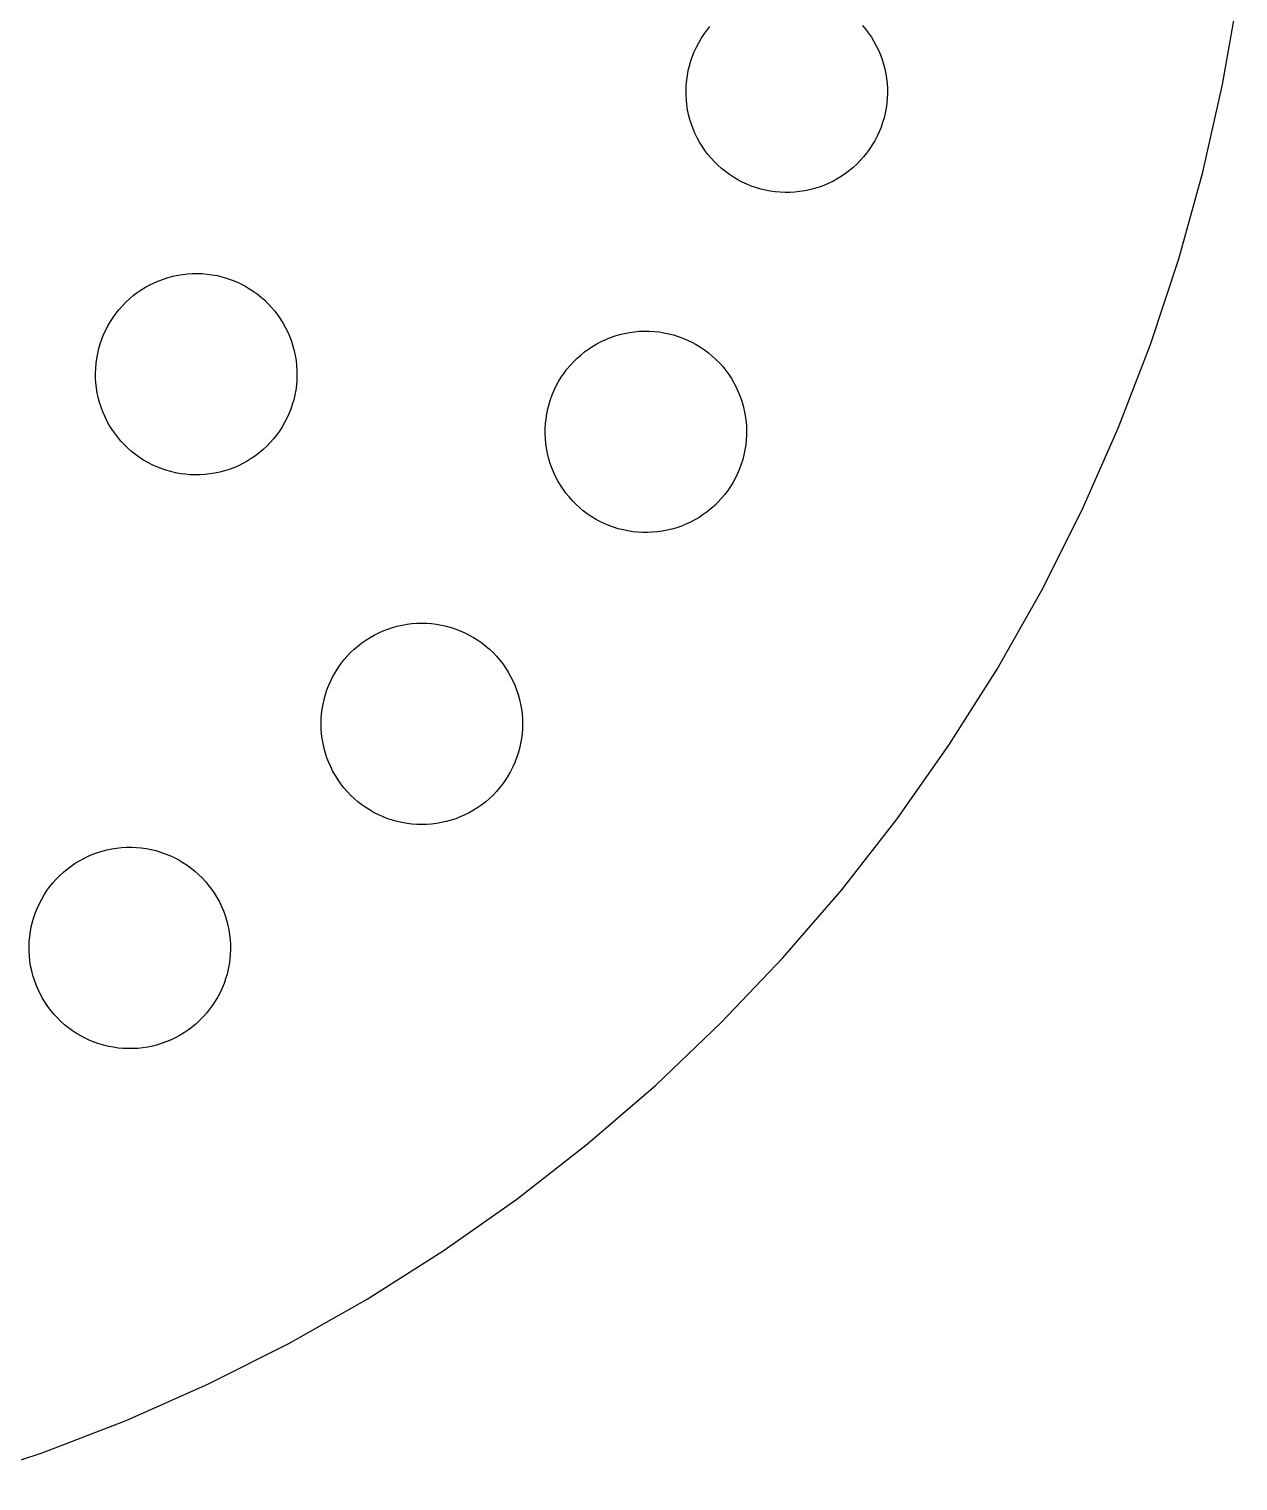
# Model space of a CAD drawing. Header units: metres. Extents: x -91 to 91, y -91 to 91.
# Drawn here: x 30 to 90, y -87.1 to -15 of the extents above; entities that cross this region are included whole.
import ezdxf

# ---------------------------------------------------------------- set-up
doc = ezdxf.new("R2010")
doc.units = ezdxf.units.M

msp = doc.modelspace()

# ---------------------------------------------------------------- linework, layer by layer
for p, q in [((89.2514, -17.7532), (90.0151, -13.3525)), ((63.5035, -15.2718), (63.648, -15.0735)), ((63.648, -15.0735), (63.8022, -14.8825)), ((71.374, -14.8206), (71.5312, -15.009)), ((71.5312, -15.009), (71.679, -15.2049)), ((63.1304, -15.9059), (63.2444, -15.6885)), ((63.2444, -15.6885), (63.3688, -15.477)), ((63.3688, -15.477), (63.5035, -15.2718)), ((71.679, -15.2049), (71.817, -15.4079)), ((71.817, -15.4079), (71.9449, -15.6173)), ((71.9449, -15.6173), (72.0624, -15.8328)), ((72.0624, -15.8328), (72.1691, -16.0538)), ((62.8545, -16.5878), (62.9353, -16.3561)), ((62.9353, -16.3561), (63.0273, -16.1286)), ((63.0273, -16.1286), (63.1304, -15.9059)), ((72.1691, -16.0538), (72.2649, -16.2797)), ((72.2649, -16.2797), (72.3495, -16.5101)), ((72.3495, -16.5101), (72.4226, -16.7444)), ((62.6816, -17.3028), (62.7275, -17.0618)), ((62.7275, -17.0618), (62.7852, -16.8232)), ((62.7852, -16.8232), (62.8545, -16.5878)), ((72.4226, -16.7444), (72.4842, -16.9819)), ((72.4842, -16.9819), (72.534, -17.2222)), ((72.534, -17.2222), (72.572, -17.4647)), ((62.6155, -18.0355), (62.6255, -17.7903)), ((62.6255, -17.7903), (62.6476, -17.5459)), ((62.6476, -17.5459), (62.6816, -17.3028)), ((72.572, -17.4647), (72.5981, -17.7087)), ((72.5981, -17.7087), (72.6121, -17.9537)), ((72.6121, -17.9537), (72.6141, -18.1991)), ((88.2728, -22.1112), (89.2514, -17.7532)), ((62.6175, -18.2809), (62.6155, -18.0355)), ((62.6315, -18.5259), (62.6175, -18.2809)), ((62.6576, -18.77), (62.6315, -18.5259)), ((72.582, -18.6888), (72.548, -18.9318)), ((72.6041, -18.4443), (72.582, -18.6888)), ((72.6141, -18.1991), (72.6041, -18.4443)), ((62.6956, -19.0124), (62.6576, -18.77)), ((62.7454, -19.2527), (62.6956, -19.0124)), ((62.807, -19.4903), (62.7454, -19.2527)), ((72.4444, -19.4114), (72.3751, -19.6468)), ((72.5021, -19.1729), (72.4444, -19.4114)), ((72.548, -18.9318), (72.5021, -19.1729)), ((62.8801, -19.7245), (62.807, -19.4903)), ((62.9647, -19.9549), (62.8801, -19.7245)), ((63.0605, -20.1809), (62.9647, -19.9549)), ((63.1672, -20.4018), (63.0605, -20.1809)), ((72.2023, -20.1061), (72.0992, -20.3288)), ((72.2943, -19.8786), (72.2023, -20.1061)), ((72.3751, -19.6468), (72.2943, -19.8786)), ((63.2847, -20.6173), (63.1672, -20.4018)), ((63.4126, -20.8268), (63.2847, -20.6173)), ((63.5506, -21.0297), (63.4126, -20.8268)), ((71.8608, -20.7577), (71.7261, -20.9628)), ((71.9852, -20.5461), (71.8608, -20.7577)), ((72.0992, -20.3288), (71.9852, -20.5461)), ((63.6984, -21.2256), (63.5506, -21.0297)), ((63.8556, -21.414), (63.6984, -21.2256)), ((64.0219, -21.5945), (63.8556, -21.414)), ((64.1968, -21.7666), (64.0219, -21.5945)), ((71.2641, -21.5353), (71.092, -21.7102)), ((71.4274, -21.3521), (71.2641, -21.5353)), ((71.5816, -21.1611), (71.4274, -21.3521)), ((71.7261, -20.9628), (71.5816, -21.1611)), ((64.38, -21.93), (64.1968, -21.7666)), ((64.571, -22.0841), (64.38, -21.93)), ((64.7693, -22.2287), (64.571, -22.0841)), ((64.9745, -22.3633), (64.7693, -22.2287)), ((70.3243, -22.3196), (70.1148, -22.4474)), ((70.5272, -22.1816), (70.3243, -22.3196)), ((70.7231, -22.0338), (70.5272, -22.1816)), ((70.9115, -21.8765), (70.7231, -22.0338)), ((71.092, -21.7102), (70.9115, -21.8765)), ((87.0816, -26.4159), (88.2728, -22.1112)), ((65.186, -22.4878), (64.9745, -22.3633)), ((65.4034, -22.6017), (65.186, -22.4878)), ((65.6261, -22.7048), (65.4034, -22.6017)), ((65.8535, -22.7969), (65.6261, -22.7048)), ((66.0853, -22.8776), (65.8535, -22.7969)), ((66.3207, -22.947), (66.0853, -22.8776)), ((66.5592, -23.0046), (66.3207, -22.947)), ((66.8003, -23.0505), (66.5592, -23.0046)), ((67.0434, -23.0846), (66.8003, -23.0505)), ((68.5099, -23.0366), (68.2674, -23.0746)), ((68.7502, -22.9867), (68.5099, -23.0366)), ((68.9877, -22.9251), (68.7502, -22.9867)), ((69.222, -22.852), (68.9877, -22.9251)), ((69.4524, -22.7674), (69.222, -22.852)), ((69.6783, -22.6716), (69.4524, -22.7674)), ((69.8993, -22.5649), (69.6783, -22.6716)), ((70.1148, -22.4474), (69.8993, -22.5649)), ((67.2878, -23.1066), (67.0434, -23.0846)), ((67.533, -23.1167), (67.2878, -23.1066)), ((67.7784, -23.1147), (67.533, -23.1167)), ((68.0234, -23.1006), (67.7784, -23.1147)), ((68.2674, -23.0746), (68.0234, -23.1006)), ((85.6805, -30.657), (87.0816, -26.4159)), ((36.6692, -27.4136), (36.9031, -27.3391)), ((36.9031, -27.3391), (37.1403, -27.2763)), ((37.1403, -27.2763), (37.3803, -27.2251)), ((37.3803, -27.2251), (37.6226, -27.1858)), ((37.6226, -27.1858), (37.8664, -27.1584)), ((37.8664, -27.1584), (38.1114, -27.143)), ((38.1114, -27.143), (38.3568, -27.1397)), ((38.3568, -27.1397), (38.602, -27.1484)), ((38.602, -27.1484), (38.8465, -27.1691)), ((38.8465, -27.1691), (39.0898, -27.2018)), ((39.0898, -27.2018), (39.3311, -27.2464)), ((39.3311, -27.2464), (39.5699, -27.3028)), ((39.5699, -27.3028), (39.8057, -27.3708)), ((39.8057, -27.3708), (40.0379, -27.4503)), ((35.1726, -28.2399), (35.3677, -28.0911)), ((35.3677, -28.0911), (35.5699, -27.952)), ((35.5699, -27.952), (35.7786, -27.823)), ((35.7786, -27.823), (35.9935, -27.7043)), ((35.9935, -27.7043), (36.2139, -27.5964)), ((36.2139, -27.5964), (36.4393, -27.4994)), ((36.4393, -27.4994), (36.6692, -27.4136)), ((40.0379, -27.4503), (40.2659, -27.5411)), ((40.2659, -27.5411), (40.4892, -27.643)), ((40.4892, -27.643), (40.7072, -27.7557)), ((40.7072, -27.7557), (40.9194, -27.879)), ((40.9194, -27.879), (41.1252, -28.0126)), ((41.1252, -28.0126), (41.3243, -28.1561)), ((34.472, -28.9254), (34.6343, -28.7414)), ((34.6343, -28.7414), (34.8055, -28.5655)), ((34.8055, -28.5655), (34.985, -28.3982)), ((34.985, -28.3982), (35.1726, -28.2399)), ((41.3243, -28.1561), (41.5162, -28.3091)), ((41.5162, -28.3091), (41.7002, -28.4715)), ((41.7002, -28.4715), (41.8761, -28.6426)), ((41.8761, -28.6426), (42.0434, -28.8222)), ((42.0434, -28.8222), (42.2016, -29.0098)), ((33.9186, -29.7344), (34.0419, -29.5222)), ((34.0419, -29.5222), (34.1754, -29.3163)), ((34.1754, -29.3163), (34.3189, -29.1172)), ((34.3189, -29.1172), (34.472, -28.9254)), ((42.2016, -29.0098), (42.3505, -29.2049)), ((42.3505, -29.2049), (42.4896, -29.407)), ((42.4896, -29.407), (42.6186, -29.6158)), ((33.6131, -30.4037), (33.704, -30.1757)), ((33.704, -30.1757), (33.8059, -29.9524)), ((33.8059, -29.9524), (33.9186, -29.7344)), ((42.6186, -29.6158), (42.7373, -29.8306)), ((42.7373, -29.8306), (42.8452, -30.051)), ((42.8452, -30.051), (42.9422, -30.2765)), ((58.8605, -30.3205), (59.0923, -30.2397)), ((59.0923, -30.2397), (59.3277, -30.1704)), ((59.3277, -30.1704), (59.5662, -30.1127)), ((59.5662, -30.1127), (59.8073, -30.0668)), ((59.8073, -30.0668), (60.0503, -30.0328)), ((60.0503, -30.0328), (60.2948, -30.0107)), ((60.2948, -30.0107), (60.54, -30.0007)), ((60.54, -30.0007), (60.7854, -30.0027)), ((60.7854, -30.0027), (61.0304, -30.0167)), ((61.0304, -30.0167), (61.2744, -30.0428)), ((61.2744, -30.0428), (61.5169, -30.0808)), ((61.5169, -30.0808), (61.7572, -30.1306)), ((61.7572, -30.1306), (61.9947, -30.1922)), ((61.9947, -30.1922), (62.229, -30.2653)), ((62.229, -30.2653), (62.4594, -30.3499)), ((33.4092, -31.1105), (33.4656, -30.8716)), ((33.4656, -30.8716), (33.5336, -30.6358)), ((33.5336, -30.6358), (33.6131, -30.4037)), ((42.9422, -30.2765), (43.028, -30.5064)), ((43.028, -30.5064), (43.1025, -30.7402)), ((43.1025, -30.7402), (43.1653, -30.9774)), ((43.1653, -30.9774), (43.2165, -31.2175)), ((57.578, -31.0332), (57.7763, -30.8887)), ((57.7763, -30.8887), (57.9814, -30.754)), ((57.9814, -30.754), (58.1929, -30.6295)), ((58.1929, -30.6295), (58.4103, -30.5156)), ((58.4103, -30.5156), (58.633, -30.4125)), ((58.633, -30.4125), (58.8605, -30.3205)), ((62.4594, -30.3499), (62.6853, -30.4457)), ((62.6853, -30.4457), (62.9063, -30.5524)), ((62.9063, -30.5524), (63.1218, -30.6699)), ((63.1218, -30.6699), (63.3312, -30.7977)), ((63.3312, -30.7977), (63.5342, -30.9358)), ((63.5342, -30.9358), (63.7301, -31.0836)), ((84.073, -34.8242), (85.6805, -30.657)), ((33.3112, -31.8396), (33.3319, -31.595)), ((33.3319, -31.595), (33.3646, -31.3518)), ((33.3646, -31.3518), (33.4092, -31.1105)), ((43.2165, -31.2175), (43.2558, -31.4597)), ((43.2558, -31.4597), (43.2832, -31.7036)), ((43.2832, -31.7036), (43.2986, -31.9485)), ((56.7053, -31.8917), (56.8626, -31.7033)), ((56.8626, -31.7033), (57.0289, -31.5228)), ((57.0289, -31.5228), (57.2038, -31.3507)), ((57.2038, -31.3507), (57.387, -31.1874)), ((57.387, -31.1874), (57.578, -31.0332)), ((63.7301, -31.0836), (63.9185, -31.2408)), ((63.9185, -31.2408), (64.099, -31.4071)), ((64.099, -31.4071), (64.2711, -31.582)), ((64.2711, -31.582), (64.4344, -31.7652)), ((33.3025, -32.0848), (33.3112, -31.8396)), ((33.3059, -32.3302), (33.3025, -32.0848)), ((33.3212, -32.5751), (33.3059, -32.3302)), ((43.3019, -32.1939), (43.2932, -32.4392)), ((43.2986, -31.9485), (43.3019, -32.1939)), ((56.2916, -32.5), (56.4195, -32.2905)), ((56.4195, -32.2905), (56.5575, -32.0876)), ((56.5575, -32.0876), (56.7053, -31.8917)), ((64.4344, -31.7652), (64.5885, -31.9562)), ((64.5885, -31.9562), (64.7331, -32.1545)), ((64.7331, -32.1545), (64.8678, -32.3596)), ((64.8678, -32.3596), (64.9922, -32.5712)), ((33.3486, -32.819), (33.3212, -32.5751)), ((33.3879, -33.0613), (33.3486, -32.819)), ((33.4391, -33.3013), (33.3879, -33.0613)), ((43.2398, -32.9269), (43.1952, -33.1683)), ((43.2725, -32.6837), (43.2398, -32.9269)), ((43.2932, -32.4392), (43.2725, -32.6837)), ((55.9717, -33.1624), (56.0675, -32.9365)), ((56.0675, -32.9365), (56.1742, -32.7155)), ((56.1742, -32.7155), (56.2916, -32.5)), ((64.9922, -32.5712), (65.1061, -32.7885)), ((65.1061, -32.7885), (65.2092, -33.0112)), ((65.2092, -33.0112), (65.3013, -33.2387)), ((33.502, -33.5385), (33.4391, -33.3013)), ((33.5764, -33.7724), (33.502, -33.5385)), ((33.6622, -34.0023), (33.5764, -33.7724)), ((42.9913, -33.8751), (42.9005, -34.1031)), ((43.0708, -33.6429), (42.9913, -33.8751)), ((43.1388, -33.4071), (43.0708, -33.6429)), ((43.1952, -33.1683), (43.1388, -33.4071)), ((55.7025, -34.1049), (55.7524, -33.8646)), ((55.7524, -33.8646), (55.814, -33.627)), ((55.814, -33.627), (55.8871, -33.3928)), ((55.8871, -33.3928), (55.9717, -33.1624)), ((65.3013, -33.2387), (65.3821, -33.4705)), ((65.3821, -33.4705), (65.4514, -33.7059)), ((65.4514, -33.7059), (65.5091, -33.9444)), ((33.7592, -34.2277), (33.6622, -34.0023)), ((33.8672, -34.4481), (33.7592, -34.2277)), ((33.9858, -34.6629), (33.8672, -34.4481)), ((42.6859, -34.5443), (42.5626, -34.7565)), ((42.7986, -34.3263), (42.6859, -34.5443)), ((42.9005, -34.1031), (42.7986, -34.3263)), ((55.6245, -34.8364), (55.6385, -34.5914)), ((55.6385, -34.5914), (55.6646, -34.3474)), ((55.6646, -34.3474), (55.7025, -34.1049)), ((65.5091, -33.9444), (65.555, -34.1855)), ((65.555, -34.1855), (65.589, -34.4286)), ((65.589, -34.4286), (65.6111, -34.673)), ((34.1148, -34.8717), (33.9858, -34.6629)), ((34.2539, -35.0739), (34.1148, -34.8717)), ((34.4028, -35.269), (34.2539, -35.0739)), ((34.5611, -35.4566), (34.4028, -35.269)), ((42.2855, -35.1615), (42.1324, -35.3533)), ((42.429, -34.9624), (42.2855, -35.1615)), ((42.5626, -34.7565), (42.429, -34.9624)), ((55.6224, -35.0818), (55.6245, -34.8364)), ((55.6325, -35.327), (55.6224, -35.0818)), ((65.6191, -35.1636), (65.605, -35.4086)), ((65.6111, -34.673), (65.6211, -34.9182)), ((65.6211, -34.9182), (65.6191, -35.1636)), ((82.263, -38.9075), (84.073, -34.8242)), ((34.7283, -35.6361), (34.5611, -35.4566)), ((34.9042, -35.8073), (34.7283, -35.6361)), ((35.0883, -35.9696), (34.9042, -35.8073)), ((35.2801, -36.1227), (35.0883, -35.9696)), ((41.6194, -35.8805), (41.4318, -36.0388)), ((41.799, -35.7133), (41.6194, -35.8805)), ((41.9701, -35.5374), (41.799, -35.7133)), ((42.1324, -35.3533), (41.9701, -35.5374)), ((55.6545, -35.5714), (55.6325, -35.327)), ((55.6886, -35.8145), (55.6545, -35.5714)), ((55.7345, -36.0556), (55.6886, -35.8145)), ((65.541, -35.8951), (65.4911, -36.1354)), ((65.579, -35.6526), (65.541, -35.8951)), ((65.605, -35.4086), (65.579, -35.6526)), ((35.4792, -36.2662), (35.2801, -36.1227)), ((35.6851, -36.3997), (35.4792, -36.2662)), ((35.8973, -36.523), (35.6851, -36.3997)), ((36.1153, -36.6357), (35.8973, -36.523)), ((36.3385, -36.7376), (36.1153, -36.6357)), ((36.5665, -36.8284), (36.3385, -36.7376)), ((40.3906, -36.6824), (40.1651, -36.7794)), ((40.611, -36.5744), (40.3906, -36.6824)), ((40.8258, -36.4558), (40.611, -36.5744)), ((41.0345, -36.3268), (40.8258, -36.4558)), ((41.2367, -36.1877), (41.0345, -36.3268)), ((41.4318, -36.0388), (41.2367, -36.1877)), ((55.7921, -36.2941), (55.7345, -36.0556)), ((55.8615, -36.5295), (55.7921, -36.2941)), ((55.9422, -36.7612), (55.8615, -36.5295)), ((65.3564, -36.6072), (65.2719, -36.8376)), ((65.4296, -36.3729), (65.3564, -36.6072)), ((65.4911, -36.1354), (65.4296, -36.3729)), ((36.7987, -36.908), (36.5665, -36.8284)), ((37.0345, -36.976), (36.7987, -36.908)), ((37.2733, -37.0324), (37.0345, -36.976)), ((37.5146, -37.077), (37.2733, -37.0324)), ((37.7579, -37.1096), (37.5146, -37.077)), ((38.0024, -37.1304), (37.7579, -37.1096)), ((38.2477, -37.1391), (38.0024, -37.1304)), ((38.4931, -37.1357), (38.2477, -37.1391)), ((38.738, -37.1203), (38.4931, -37.1357)), ((38.9819, -37.093), (38.738, -37.1203)), ((39.2241, -37.0536), (38.9819, -37.093)), ((39.4641, -37.0025), (39.2241, -37.0536)), ((39.7014, -36.9396), (39.4641, -37.0025)), ((39.9352, -36.8652), (39.7014, -36.9396)), ((40.1651, -36.7794), (39.9352, -36.8652)), ((56.0343, -36.9887), (55.9422, -36.7612)), ((56.1374, -37.2114), (56.0343, -36.9887)), ((56.2513, -37.4288), (56.1374, -37.2114)), ((56.3758, -37.6403), (56.2513, -37.4288)), ((65.0694, -37.2845), (64.9519, -37.5)), ((65.1761, -37.0635), (65.0694, -37.2845)), ((65.2719, -36.8376), (65.1761, -37.0635)), ((56.5104, -37.8455), (56.3758, -37.6403)), ((56.655, -38.0438), (56.5104, -37.8455)), ((56.8091, -38.2348), (56.655, -38.0438)), ((64.5382, -38.1083), (64.381, -38.2967)), ((64.686, -37.9124), (64.5382, -38.1083)), ((64.824, -37.7095), (64.686, -37.9124)), ((64.9519, -37.5), (64.824, -37.7095)), ((56.9725, -38.418), (56.8091, -38.2348)), ((57.1446, -38.5929), (56.9725, -38.418)), ((57.325, -38.7592), (57.1446, -38.5929)), ((57.5135, -38.9164), (57.325, -38.7592)), ((57.7094, -39.0642), (57.5135, -38.9164)), ((63.8566, -38.8126), (63.6656, -38.9668)), ((64.0397, -38.6493), (63.8566, -38.8126)), ((64.2147, -38.4772), (64.0397, -38.6493)), ((64.381, -38.2967), (64.2147, -38.4772)), ((80.2548, -42.8971), (82.263, -38.9075)), ((57.9123, -39.2022), (57.7094, -39.0642)), ((58.1218, -39.3301), (57.9123, -39.2022)), ((58.3372, -39.4476), (58.1218, -39.3301)), ((58.5582, -39.5543), (58.3372, -39.4476)), ((58.7842, -39.6501), (58.5582, -39.5543)), ((62.6105, -39.5875), (62.383, -39.6795)), ((62.8332, -39.4844), (62.6105, -39.5875)), ((63.0506, -39.3704), (62.8332, -39.4844)), ((63.2621, -39.246), (63.0506, -39.3704)), ((63.4673, -39.1113), (63.2621, -39.246)), ((63.6656, -38.9668), (63.4673, -39.1113)), ((59.0146, -39.7346), (58.7842, -39.6501)), ((59.2488, -39.8078), (59.0146, -39.7346)), ((59.4864, -39.8694), (59.2488, -39.8078)), ((59.7267, -39.9192), (59.4864, -39.8694)), ((59.9691, -39.9572), (59.7267, -39.9192)), ((60.2132, -39.9833), (59.9691, -39.9572)), ((60.4582, -39.9973), (60.2132, -39.9833)), ((60.7036, -39.9993), (60.4582, -39.9973)), ((60.9488, -39.9893), (60.7036, -39.9993)), ((61.1932, -39.9672), (60.9488, -39.9893)), ((61.4362, -39.9332), (61.1932, -39.9672)), ((61.6773, -39.8873), (61.4362, -39.9332)), ((61.9159, -39.8296), (61.6773, -39.8873)), ((62.1513, -39.7603), (61.9159, -39.8296)), ((62.383, -39.6795), (62.1513, -39.7603)), ((78.0533, -46.7833), (80.2548, -42.8971)), ((48.0461, -44.7128), (48.2826, -44.6473)), ((48.2826, -44.6473), (48.522, -44.5935)), ((48.522, -44.5935), (48.7638, -44.5516)), ((48.7638, -44.5516), (49.0074, -44.5215)), ((49.0074, -44.5215), (49.2521, -44.5035)), ((49.2521, -44.5035), (49.4975, -44.4975)), ((49.4975, -44.4975), (49.7428, -44.5035)), ((49.7428, -44.5035), (49.9875, -44.5215)), ((49.9875, -44.5215), (50.2311, -44.5516)), ((50.2311, -44.5516), (50.4729, -44.5935)), ((50.4729, -44.5935), (50.7124, -44.6473)), ((50.7124, -44.6473), (50.9489, -44.7128)), ((46.519, -45.4814), (46.7196, -45.3401)), ((46.7196, -45.3401), (46.927, -45.2088)), ((46.927, -45.2088), (47.1405, -45.0879)), ((47.1405, -45.0879), (47.3597, -44.9775)), ((47.3597, -44.9775), (47.584, -44.8781)), ((47.584, -44.8781), (47.813, -44.7897)), ((47.813, -44.7897), (48.0461, -44.7128)), ((50.9489, -44.7128), (51.1819, -44.7897)), ((51.1819, -44.7897), (51.4109, -44.8781)), ((51.4109, -44.8781), (51.6352, -44.9775)), ((51.6352, -44.9775), (51.8544, -45.0879)), ((51.8544, -45.0879), (52.068, -45.2088)), ((52.068, -45.2088), (52.2753, -45.3401)), ((52.2753, -45.3401), (52.476, -45.4814)), ((45.7927, -46.1397), (45.9619, -45.9619)), ((45.9619, -45.9619), (46.1397, -45.7927)), ((46.1397, -45.7927), (46.3255, -45.6324)), ((46.3255, -45.6324), (46.519, -45.4814)), ((52.476, -45.4814), (52.6694, -45.6324)), ((52.6694, -45.6324), (52.8553, -45.7927)), ((52.8553, -45.7927), (53.033, -45.9619)), ((53.033, -45.9619), (53.2022, -46.1397)), ((45.2088, -46.927), (45.3401, -46.7196)), ((45.3401, -46.7196), (45.4814, -46.519)), ((45.4814, -46.519), (45.6324, -46.3255)), ((45.6324, -46.3255), (45.7927, -46.1397)), ((53.2022, -46.1397), (53.3625, -46.3255)), ((53.3625, -46.3255), (53.5135, -46.519)), ((53.5135, -46.519), (53.6548, -46.7196)), ((53.6548, -46.7196), (53.7861, -46.927)), ((75.6637, -50.5569), (78.0533, -46.7833)), ((44.8781, -47.584), (44.9775, -47.3597)), ((44.9775, -47.3597), (45.0879, -47.1405)), ((45.0879, -47.1405), (45.2088, -46.927)), ((53.7861, -46.927), (53.9071, -47.1405)), ((53.9071, -47.1405), (54.0174, -47.3597)), ((54.0174, -47.3597), (54.1169, -47.584)), ((44.5935, -48.522), (44.6473, -48.2826)), ((44.6473, -48.2826), (44.7128, -48.0461)), ((44.7128, -48.0461), (44.7897, -47.813)), ((44.7897, -47.813), (44.8781, -47.584)), ((54.1169, -47.584), (54.2052, -47.813)), ((54.2052, -47.813), (54.2822, -48.0461)), ((54.2822, -48.0461), (54.3476, -48.2826)), ((54.3476, -48.2826), (54.4014, -48.522)), ((44.5035, -49.2521), (44.5215, -49.0074)), ((44.5215, -49.0074), (44.5516, -48.7638)), ((44.5516, -48.7638), (44.5935, -48.522)), ((54.4014, -48.522), (54.4433, -48.7638)), ((54.4433, -48.7638), (54.4734, -49.0074)), ((54.4734, -49.0074), (54.4914, -49.2521)), ((44.4975, -49.4975), (44.5035, -49.2521)), ((44.5035, -49.7428), (44.4975, -49.4975)), ((54.4914, -49.2521), (54.4975, -49.4975)), ((54.4975, -49.4975), (54.4914, -49.7428)), ((44.5215, -49.9875), (44.5035, -49.7428)), ((44.5516, -50.2311), (44.5215, -49.9875)), ((44.5935, -50.4729), (44.5516, -50.2311)), ((54.4433, -50.2311), (54.4014, -50.4729)), ((54.4734, -49.9875), (54.4433, -50.2311)), ((54.4914, -49.7428), (54.4734, -49.9875)), ((44.6473, -50.7124), (44.5935, -50.4729)), ((44.7128, -50.9489), (44.6473, -50.7124)), ((44.7897, -51.1819), (44.7128, -50.9489)), ((54.2822, -50.9489), (54.2052, -51.1819)), ((54.3476, -50.7124), (54.2822, -50.9489)), ((54.4014, -50.4729), (54.3476, -50.7124)), ((73.0919, -54.2086), (75.6637, -50.5569)), ((44.8781, -51.4109), (44.7897, -51.1819)), ((44.9775, -51.6352), (44.8781, -51.4109)), ((45.0879, -51.8544), (44.9775, -51.6352)), ((45.2088, -52.068), (45.0879, -51.8544)), ((53.9071, -51.8544), (53.7861, -52.068)), ((54.0174, -51.6352), (53.9071, -51.8544)), ((54.1169, -51.4109), (54.0174, -51.6352)), ((54.2052, -51.1819), (54.1169, -51.4109)), ((45.3401, -52.2753), (45.2088, -52.068)), ((45.4814, -52.476), (45.3401, -52.2753)), ((45.6324, -52.6694), (45.4814, -52.476)), ((53.5135, -52.476), (53.3625, -52.6694)), ((53.6548, -52.2753), (53.5135, -52.476)), ((53.7861, -52.068), (53.6548, -52.2753)), ((45.7927, -52.8553), (45.6324, -52.6694)), ((45.9619, -53.033), (45.7927, -52.8553)), ((46.1397, -53.2022), (45.9619, -53.033)), ((46.3255, -53.3625), (46.1397, -53.2022)), ((52.8553, -53.2022), (52.6694, -53.3625)), ((53.033, -53.033), (52.8553, -53.2022)), ((53.2022, -52.8553), (53.033, -53.033)), ((53.3625, -52.6694), (53.2022, -52.8553)), ((46.519, -53.5135), (46.3255, -53.3625)), ((46.7196, -53.6548), (46.519, -53.5135)), ((46.927, -53.7861), (46.7196, -53.6548)), ((47.1405, -53.9071), (46.927, -53.7861)), ((47.3597, -54.0174), (47.1405, -53.9071)), ((47.584, -54.1169), (47.3597, -54.0174)), ((51.6352, -54.0174), (51.4109, -54.1169)), ((51.8544, -53.9071), (51.6352, -54.0174)), ((52.068, -53.7861), (51.8544, -53.9071)), ((52.2753, -53.6548), (52.068, -53.7861)), ((52.476, -53.5135), (52.2753, -53.6548)), ((52.6694, -53.3625), (52.476, -53.5135)), ((47.813, -54.2052), (47.584, -54.1169)), ((48.0461, -54.2822), (47.813, -54.2052)), ((48.2826, -54.3476), (48.0461, -54.2822)), ((48.522, -54.4014), (48.2826, -54.3476)), ((48.7638, -54.4433), (48.522, -54.4014)), ((49.0074, -54.4734), (48.7638, -54.4433)), ((49.2521, -54.4914), (49.0074, -54.4734)), ((49.4975, -54.4975), (49.2521, -54.4914)), ((49.7428, -54.4914), (49.4975, -54.4975)), ((49.9875, -54.4734), (49.7428, -54.4914)), ((50.2311, -54.4433), (49.9875, -54.4734)), ((50.4729, -54.4014), (50.2311, -54.4433)), ((50.7124, -54.3476), (50.4729, -54.4014)), ((50.9489, -54.2822), (50.7124, -54.3476)), ((51.1819, -54.2052), (50.9489, -54.2822)), ((51.4109, -54.1169), (51.1819, -54.2052)), ((70.3439, -57.7298), (73.0919, -54.2086)), ((32.5, -56.2916), (32.7155, -56.1742)), ((32.7155, -56.1742), (32.9365, -56.0675)), ((32.9365, -56.0675), (33.1624, -55.9717)), ((33.1624, -55.9717), (33.3928, -55.8871)), ((33.3928, -55.8871), (33.627, -55.814)), ((33.627, -55.814), (33.8646, -55.7524)), ((33.8646, -55.7524), (34.1049, -55.7025)), ((34.1049, -55.7025), (34.3474, -55.6646)), ((34.3474, -55.6646), (34.5914, -55.6385)), ((34.5914, -55.6385), (34.8364, -55.6245)), ((34.8364, -55.6245), (35.0818, -55.6224)), ((35.0818, -55.6224), (35.327, -55.6325)), ((35.327, -55.6325), (35.5714, -55.6545)), ((35.5714, -55.6545), (35.8145, -55.6886)), ((35.8145, -55.6886), (36.0556, -55.7345)), ((36.0556, -55.7345), (36.2941, -55.7921)), ((36.2941, -55.7921), (36.5295, -55.8615)), ((36.5295, -55.8615), (36.7612, -55.9422)), ((36.7612, -55.9422), (36.9887, -56.0343)), ((36.9887, -56.0343), (37.2114, -56.1374)), ((37.2114, -56.1374), (37.4288, -56.2513)), ((31.5228, -57.0289), (31.7033, -56.8626)), ((31.7033, -56.8626), (31.8917, -56.7053)), ((31.8917, -56.7053), (32.0876, -56.5575)), ((32.0876, -56.5575), (32.2905, -56.4195)), ((32.2905, -56.4195), (32.5, -56.2916)), ((37.4288, -56.2513), (37.6403, -56.3758)), ((37.6403, -56.3758), (37.8455, -56.5104)), ((37.8455, -56.5104), (38.0438, -56.655)), ((38.0438, -56.655), (38.2348, -56.8091)), ((38.2348, -56.8091), (38.418, -56.9725)), ((30.8887, -57.7763), (31.0332, -57.578)), ((31.0332, -57.578), (31.1874, -57.387)), ((31.1874, -57.387), (31.3507, -57.2038)), ((31.3507, -57.2038), (31.5228, -57.0289)), ((38.418, -56.9725), (38.5929, -57.1446)), ((38.5929, -57.1446), (38.7592, -57.325)), ((38.7592, -57.325), (38.9164, -57.5135)), ((38.9164, -57.5135), (39.0642, -57.7094)), ((30.5156, -58.4103), (30.6295, -58.1929)), ((30.6295, -58.1929), (30.754, -57.9814)), ((30.754, -57.9814), (30.8887, -57.7763)), ((39.0642, -57.7094), (39.2022, -57.9123)), ((39.2022, -57.9123), (39.3301, -58.1218)), ((39.3301, -58.1218), (39.4476, -58.3372)), ((39.4476, -58.3372), (39.5543, -58.5582)), ((67.4265, -61.1119), (70.3439, -57.7298)), ((30.1704, -59.3277), (30.2397, -59.0923)), ((30.2397, -59.0923), (30.3205, -58.8605)), ((30.3205, -58.8605), (30.4125, -58.633)), ((30.4125, -58.633), (30.5156, -58.4103)), ((39.5543, -58.5582), (39.6501, -58.7842)), ((39.6501, -58.7842), (39.7346, -59.0146)), ((39.7346, -59.0146), (39.8078, -59.2488)), ((30.0328, -60.0503), (30.0668, -59.8073)), ((30.0668, -59.8073), (30.1127, -59.5662)), ((30.1127, -59.5662), (30.1704, -59.3277)), ((39.8078, -59.2488), (39.8694, -59.4864)), ((39.8694, -59.4864), (39.9192, -59.7267)), ((39.9192, -59.7267), (39.9572, -59.9691)), ((30.0007, -60.54), (30.0107, -60.2948)), ((30.0027, -60.7854), (30.0007, -60.54)), ((30.0107, -60.2948), (30.0328, -60.0503)), ((39.9572, -59.9691), (39.9833, -60.2132)), ((39.9833, -60.2132), (39.9973, -60.4582)), ((39.9973, -60.4582), (39.9993, -60.7036)), ((30.0167, -61.0304), (30.0027, -60.7854)), ((30.0428, -61.2744), (30.0167, -61.0304)), ((39.9672, -61.1932), (39.9332, -61.4362)), ((39.9893, -60.9488), (39.9672, -61.1932)), ((39.9993, -60.7036), (39.9893, -60.9488)), ((64.3467, -64.3467), (67.4265, -61.1119)), ((30.0808, -61.5169), (30.0428, -61.2744)), ((30.1306, -61.7572), (30.0808, -61.5169)), ((30.1922, -61.9947), (30.1306, -61.7572)), ((39.8296, -61.9159), (39.7603, -62.1513)), ((39.8873, -61.6773), (39.8296, -61.9159)), ((39.9332, -61.4362), (39.8873, -61.6773)), ((30.2653, -62.229), (30.1922, -61.9947)), ((30.3499, -62.4594), (30.2653, -62.229)), ((30.4457, -62.6853), (30.3499, -62.4594)), ((30.5524, -62.9063), (30.4457, -62.6853)), ((39.5875, -62.6105), (39.4844, -62.8332)), ((39.6795, -62.383), (39.5875, -62.6105)), ((39.7603, -62.1513), (39.6795, -62.383)), ((30.6699, -63.1218), (30.5524, -62.9063)), ((30.7977, -63.3312), (30.6699, -63.1218)), ((30.9358, -63.5342), (30.7977, -63.3312)), ((39.246, -63.2621), (39.1113, -63.4673)), ((39.3704, -63.0506), (39.246, -63.2621)), ((39.4844, -62.8332), (39.3704, -63.0506)), ((31.0836, -63.7301), (30.9358, -63.5342)), ((31.2408, -63.9185), (31.0836, -63.7301)), ((31.4071, -64.099), (31.2408, -63.9185)), ((31.582, -64.2711), (31.4071, -64.099)), ((38.6493, -64.0397), (38.4772, -64.2147)), ((38.8126, -63.8566), (38.6493, -64.0397)), ((38.9668, -63.6656), (38.8126, -63.8566)), ((39.1113, -63.4673), (38.9668, -63.6656)), ((31.7652, -64.4344), (31.582, -64.2711)), ((31.9562, -64.5885), (31.7652, -64.4344)), ((32.1545, -64.7331), (31.9562, -64.5885)), ((32.3596, -64.8678), (32.1545, -64.7331)), ((32.5712, -64.9922), (32.3596, -64.8678)), ((37.7095, -64.824), (37.5, -64.9519)), ((37.9124, -64.686), (37.7095, -64.824)), ((38.1083, -64.5382), (37.9124, -64.686)), ((38.2967, -64.381), (38.1083, -64.5382)), ((38.4772, -64.2147), (38.2967, -64.381)), ((61.1119, -67.4265), (64.3467, -64.3467)), ((32.7885, -65.1061), (32.5712, -64.9922)), ((33.0112, -65.2092), (32.7885, -65.1061)), ((33.2387, -65.3013), (33.0112, -65.2092)), ((33.4705, -65.3821), (33.2387, -65.3013)), ((33.7059, -65.4514), (33.4705, -65.3821)), ((33.9444, -65.5091), (33.7059, -65.4514)), ((34.1855, -65.555), (33.9444, -65.5091)), ((34.4286, -65.589), (34.1855, -65.555)), ((34.673, -65.6111), (34.4286, -65.589)), ((35.6526, -65.579), (35.4086, -65.605)), ((35.8951, -65.541), (35.6526, -65.579)), ((36.1354, -65.4911), (35.8951, -65.541)), ((36.3729, -65.4296), (36.1354, -65.4911)), ((36.6072, -65.3564), (36.3729, -65.4296)), ((36.8376, -65.2719), (36.6072, -65.3564)), ((37.0635, -65.1761), (36.8376, -65.2719)), ((37.2845, -65.0694), (37.0635, -65.1761)), ((37.5, -64.9519), (37.2845, -65.0694)), ((34.9182, -65.6211), (34.673, -65.6111)), ((35.1636, -65.6191), (34.9182, -65.6211)), ((35.4086, -65.605), (35.1636, -65.6191)), ((57.7298, -70.3439), (61.1119, -67.4265)), ((54.2086, -73.0919), (57.7298, -70.3439)), ((50.5569, -75.6637), (54.2086, -73.0919)), ((46.7833, -78.0533), (50.5569, -75.6637)), ((42.8971, -80.2548), (46.7833, -78.0533)), ((38.9075, -82.263), (42.8971, -80.2548)), ((34.8242, -84.073), (38.9075, -82.263)), ((30.657, -85.6805), (34.8242, -84.073)), ((26.4159, -87.0816), (30.657, -85.6805))]:
    msp.add_line(p, q)

doc.saveas('drawing.dxf')
